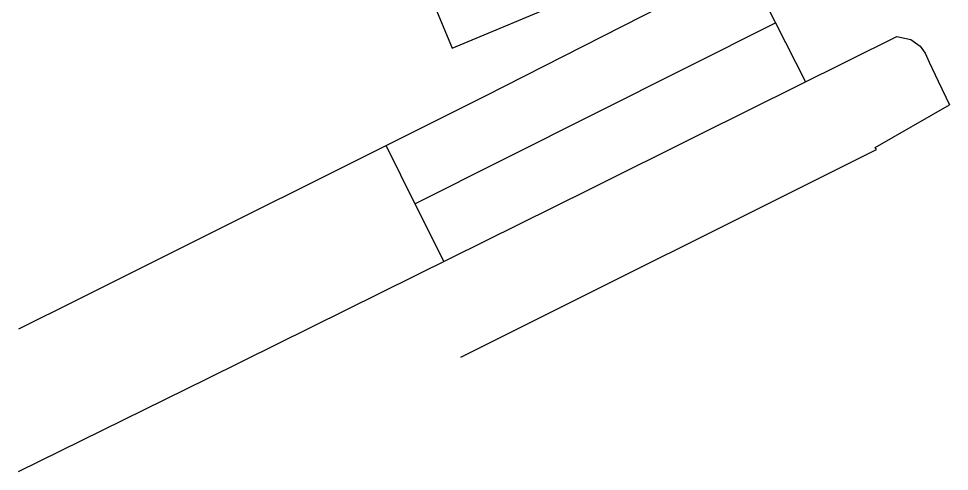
# Model space of a CAD drawing. Extents: x 551216.8 to 551304.9, y 1838827.9 to 1838917.1.
# Drawn here: x 551216.8 to 551304.9, y 1838827.9 to 1838870.7 of the extents above; entities that cross this region are included whole.
import ezdxf

# ---------------------------------------------------------------- set-up
doc = ezdxf.new("R2010")
doc.units = 0
for name, color, linetype in [('Level 10', 7, 'Continuous'), ('Level 22', 7, 'Continuous'), ('Level 23', 7, 'Continuous')]:
    doc.layers.add(name, color=color, linetype=linetype)

msp = doc.modelspace()

# ---------------------------------------------------------------- linework, layer by layer
at = {"layer": 'Level 10'}
for p, q in [((551285.586, 1838875.9456), (551288.4327, 1838870.3575)), ((551257.8188, 1838867.9579), (551269.0054, 1838872.6474)), ((551254.2894, 1838853.2307), (551288.4327, 1838870.3575)), ((551288.4327, 1838870.3575), (551291.2793, 1838864.7694)), ((551251.5565, 1838858.7079), (551254.2894, 1838853.2307)), ((551254.2894, 1838853.2307), (551257.0223, 1838847.7535))]:
    msp.add_line(p, q, dxfattribs=at)
msp.add_lwpolyline([(551237.4658, 1838899.1787), (551243.09, 1838894.31), (551247.31, 1838890.42), (551248.76, 1838889.08), (551250.81, 1838884.79), (551257.8188, 1838867.9579)], dxfattribs=at)
at = {"layer": 'Level 22'}
for points in [[(551303.1125, 1838887.9613), (551303.89, 1838885.27), (551260.88, 1838863.36), (551222.28, 1838844.1), (551216.7689, 1838841.3536)], [(551303.1125, 1838887.9613), (551303.89, 1838885.27), (551260.88, 1838863.36), (551222.28, 1838844.1), (551216.7689, 1838841.3536)], [(551216.7689, 1838827.9049), (551234.64, 1838836.68), (551270.8, 1838854.57), (551281.24, 1838859.79), (551299.93, 1838869.06), (551301.23, 1838868.76), (551302.13, 1838868.13), (551302.59, 1838867.46), (551302.9821, 1838866.6316), (551303.8393, 1838864.8202), (551304.89, 1838862.6)], [(551216.7689, 1838827.9049), (551234.64, 1838836.68), (551270.8, 1838854.57), (551281.24, 1838859.79), (551299.93, 1838869.06), (551301.23, 1838868.76), (551302.13, 1838868.13), (551302.59, 1838867.46), (551302.9821, 1838866.6316), (551303.8393, 1838864.8202), (551304.89, 1838862.6)]]:
    msp.add_lwpolyline(points, dxfattribs=at)
at = {"layer": 'Level 23'}
msp.add_lwpolyline([(551258.6332, 1838838.7116), (551297.98, 1838858.37), (551297.87, 1838858.55), (551304.89, 1838862.6)], dxfattribs=at)

doc.saveas('drawing.dxf')
